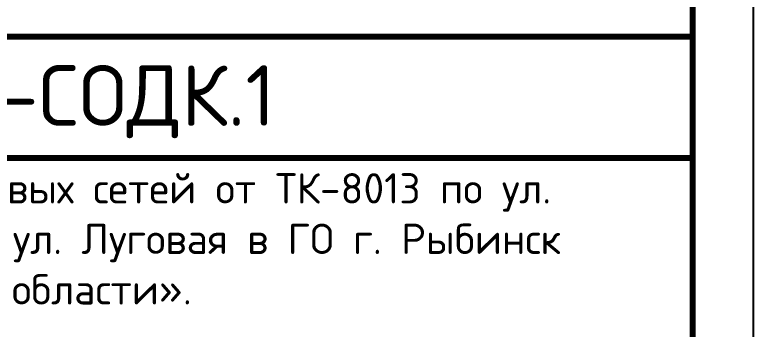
# Model space of a CAD drawing. Header units: millimetres. Extents: x -112426 to 8831, y 1218 to 38707.
# Drawn here: x 4199.7 to 4260.7, y 3153.4 to 3179.3 of the extents above; entities that cross this region are included whole.
import ezdxf

# ---------------------------------------------------------------- set-up
doc = ezdxf.new("R2010")
doc.units = ezdxf.units.MM
doc.layers.add('Размерный', color=4, linetype='Continuous', lineweight=30)
doc.styles.add('-ISOCPEUR-', font='isocpeur.ttf')

msp = doc.modelspace()

# ---------------------------------------------------------------- linework, layer by layer
msp.add_lwpolyline([(3071.68, 3537.538), (4260.68, 3537.538), (4260.68, 3117.538), (3071.68, 3117.538)], close=True)
at = {"const_width": 0.5}
msp.add_lwpolyline([(3091.68, 3532.538), (4255.68, 3532.538), (4255.68, 3122.538), (3091.68, 3122.538)], close=True, dxfattribs=at)
for points in [[(4070.68, 3122.538), (4070.68, 3177.538), (4255.68, 3177.538)], [(4135.68, 3167.538), (4255.68, 3167.538)]]:
    msp.add_lwpolyline(points, dxfattribs=at)

# ---------------------------------------------------------------- texts
at = {"insert": (4141.431, 3166.28), "char_height": 2.5, "width": 110.52884, "attachment_point": 1, "style": '-ISOCPEUR-'}
msp.add_mtext('\\pxi1.28618,qc;{\\C7;«Капитальный ремонт тепловых сетей от ТК-8013 по ул. Куйбышева,д.24 до ж/д. №6 по ул. Луговая в ГО г. Рыбинск Ярославской области».}', dxfattribs=at)
at = {"layer": 'Размерный', "color": 7, "lineweight": 30, "insert": (4098.281, 3175.193), "char_height": 5, "width": 185, "attachment_point": 1, "style": '-ISOCPEUR-'}
msp.add_mtext('\\pxl2,qc;0802.Р.22-СОДК.1', dxfattribs=at)

doc.saveas('drawing.dxf')
